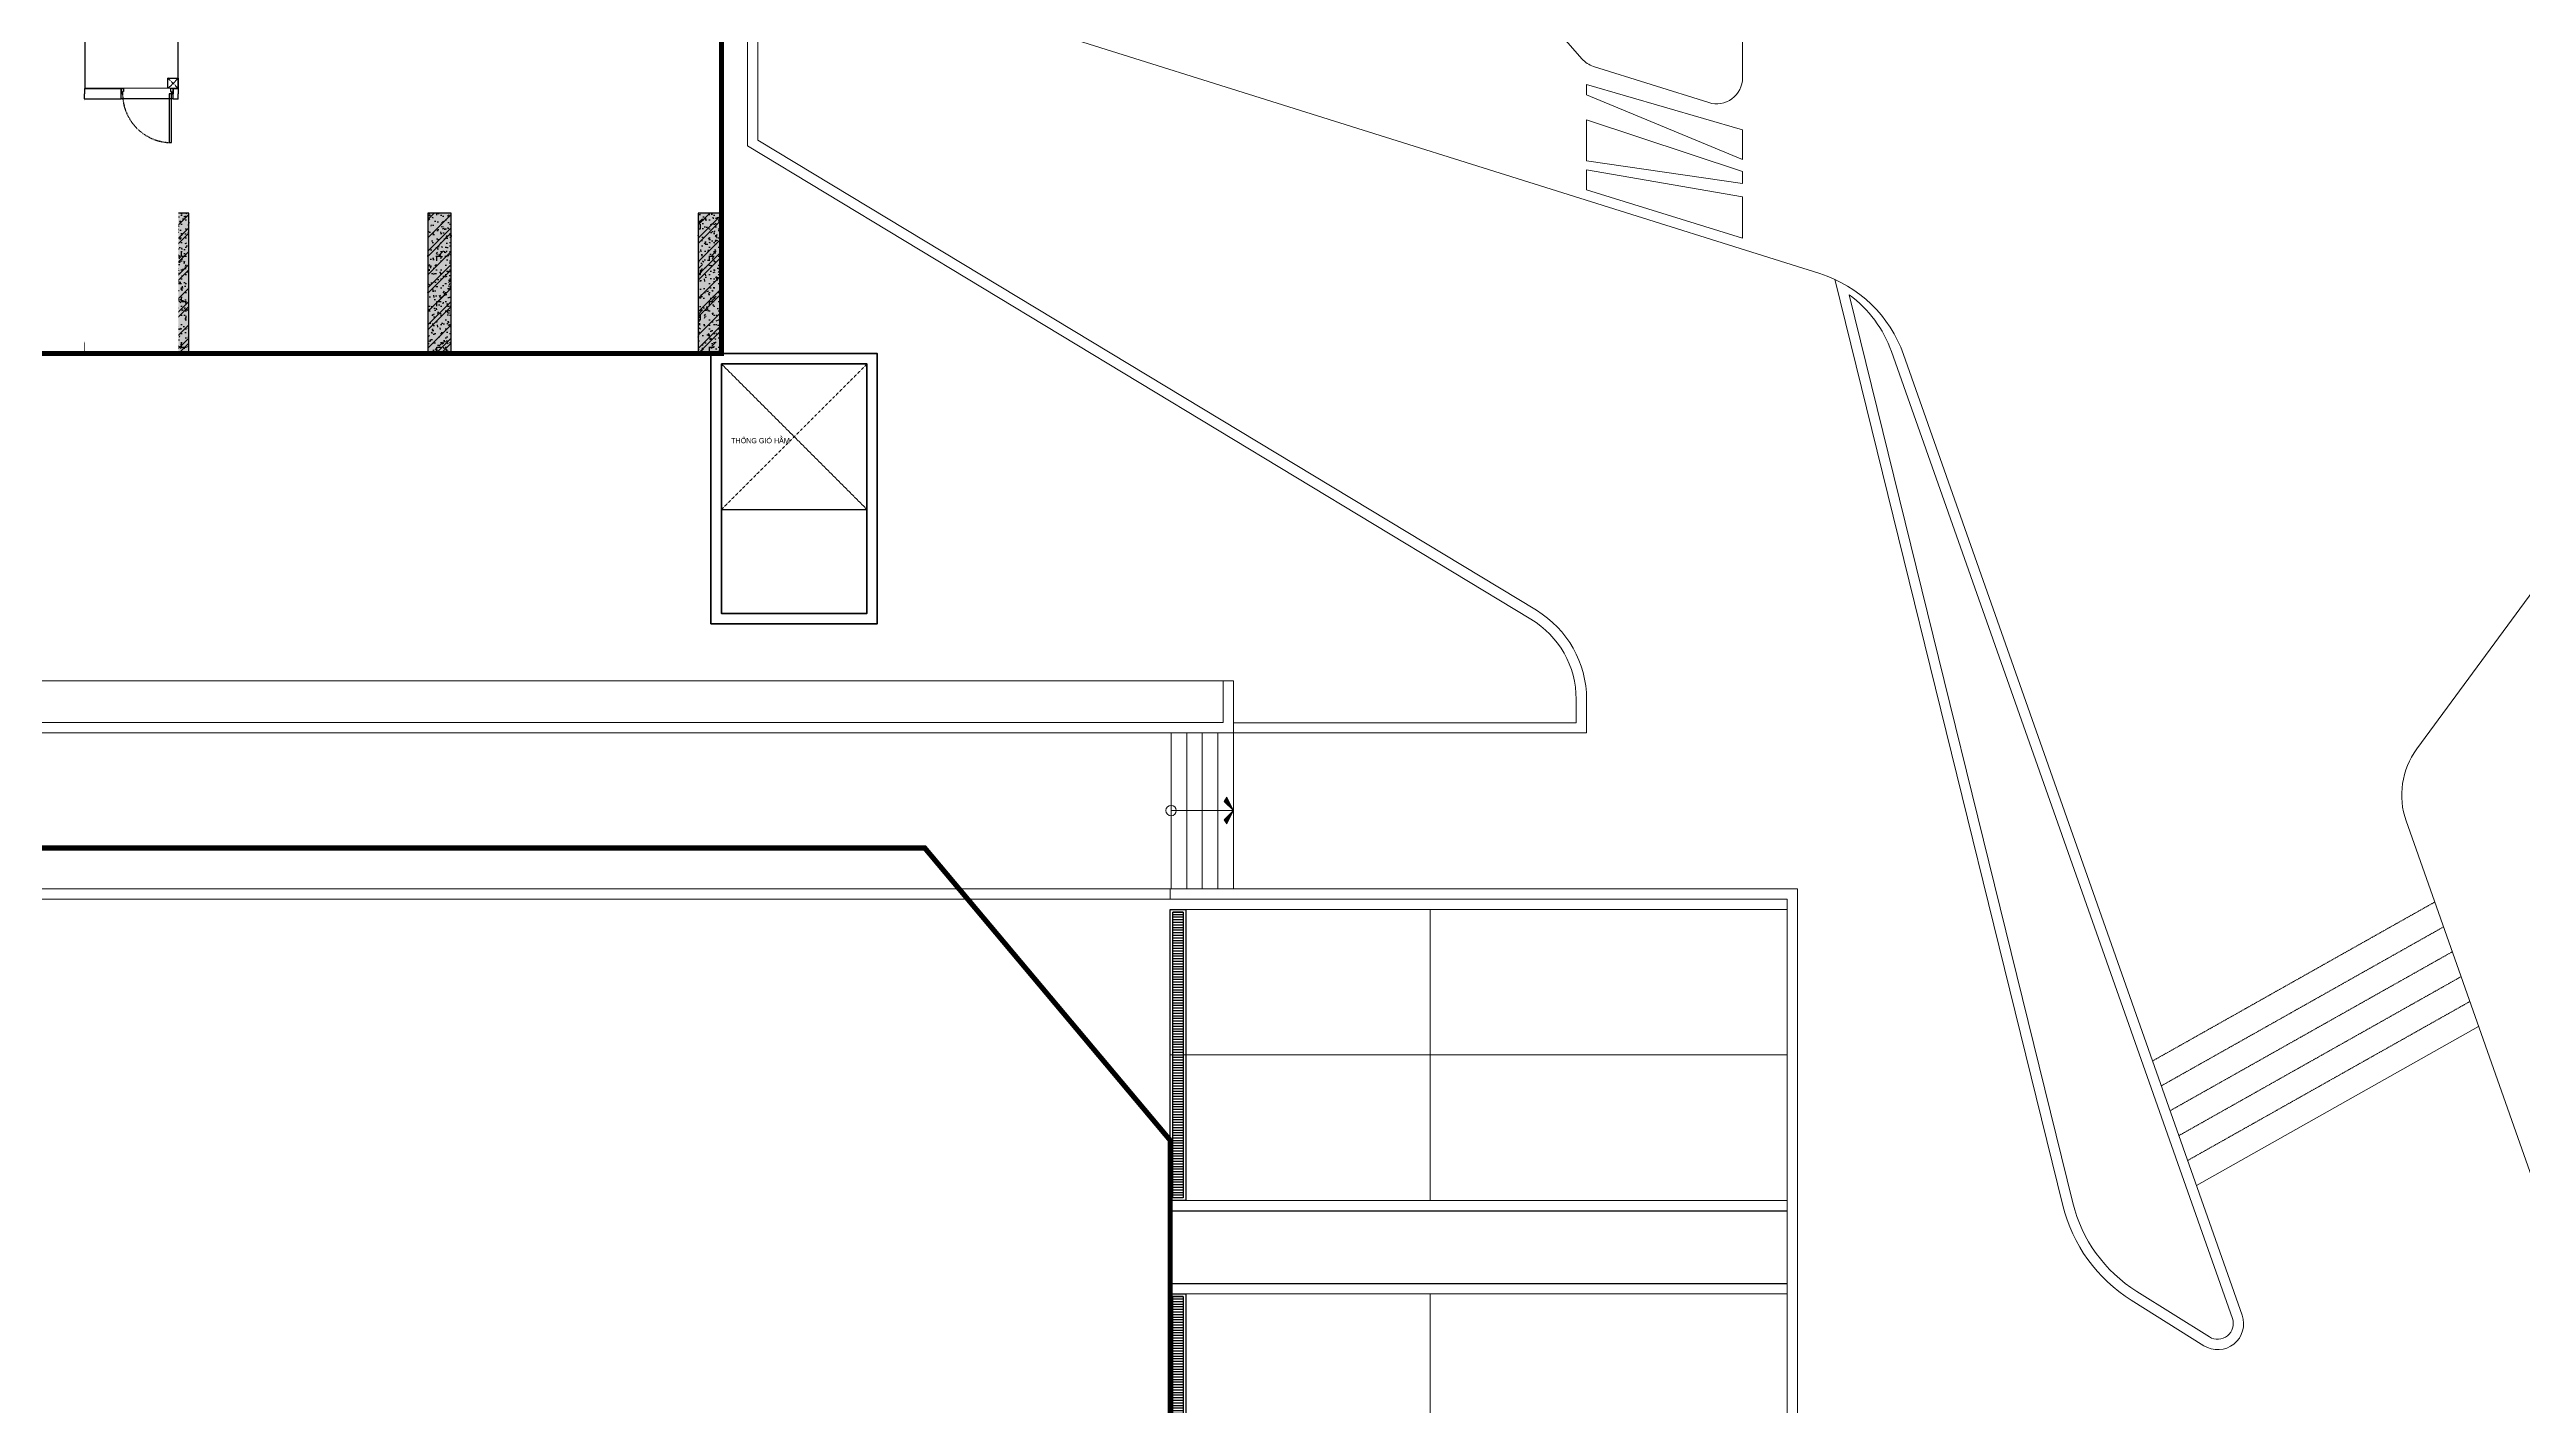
# Model space of a CAD drawing. Header units: millimetres. Extents: x 379264 to 1158416, y -283062 to 356890.
# Drawn here: x 683695 to 684647, y -27649 to -27127 of the extents above; entities that cross this region are included whole.
import ezdxf
from ezdxf.enums import TextEntityAlignment as Align

# ---------------------------------------------------------------- set-up
doc = ezdxf.new("R2010")
doc.units = ezdxf.units.MM
for name, pattern in [('keyplan TANG 1$0$Can Ho Tang 3$0$Unit OTEL Type3c$0$Hidden10.5', [1.5, 1, -0.5]), ('keyplan TANG 1$0$Core 1A$0$Hidden10.5', [1.5, 1, -0.5]), ('keyplan TANG 1$0$Hidden10.5', [1.5, 1, -0.5]), ('keyplan TANG 1$0$Hidden21', [3, 2, -1]), ('keyplan TANG 1$0$mb tang 1 TWA$0$Hidden10.5', [1.5, 1, -0.5]), ('keyplan TANG 1$0$mb_unitmix twa 1-20$0$Core 1A$0$Hidden10.5', [1.5, 1, -0.5]), ('keyplan TANG 1$0$Ranh dat$0$HTT Divide', [18, 10, -2, 1, -2, 1, -2])]:
    doc.linetypes.add(name, pattern=pattern)
for name, color, linetype in [('11PM. DIM', 2, 'Continuous'), ('BLOCK A - CHI TIET THANG 1$0$DnW', 20, 'Continuous'), ('keyplan TANG 1$0$Concrete Line', 250, 'Continuous'), ('keyplan TANG 1$0$Curtain Line', 250, 'Continuous'), ('keyplan TANG 1$0$Door', 250, 'Continuous'), ('keyplan TANG 1$0$Glass', 250, 'Continuous'), ('keyplan TANG 1$0$mb tang 1 TWA$0$Door', 250, 'Continuous'), ('keyplan TANG 1$0$MB_Cot tang 1$0$Concrete Hatch', 250, 'Continuous'), ('keyplan TANG 1$0$MB_Cot tang 1$0$Concrete Line', 250, 'Continuous'), ('keyplan TANG 1$0$MB_Cot tang 1$0$Concrete Solid', 250, 'Continuous'), ('keyplan TANG 1$0$mb_unitmix twa 1-20$0$Net thay Tran', 250, 'Continuous'), ('keyplan TANG 1$0$mb_unitmix twa 1-20$0$Opening Hidden', 250, 'keyplan TANG 1$0$mb_unitmix twa 1-20$0$Core 1A$0$Hidden10.5'), ('keyplan TANG 1$0$mb_unitmix twa 1-20$0$Opening Line', 250, 'Continuous'), ('keyplan TANG 1$0$Opening Hidden', 250, 'keyplan TANG 1$0$Core 1A$0$Hidden10.5'), ('keyplan TANG 1$0$Opening Line', 250, 'Continuous'), ('keyplan TANG 1$0$Opening Text', 250, 'Continuous'), ('keyplan TANG 1$0$Ramp Line', 250, 'Continuous'), ('keyplan TANG 1$0$Stair handrail', 250, 'Continuous'), ('keyplan TANG 1$0$Staircase', 250, 'Continuous'), ('keyplan TANG 1$0$Staircase Break', 250, 'Continuous'), ('keyplan TANG 1$0$Staircase Direction', 250, 'Continuous'), ('keyplan TANG 1$0$Staircase Hidden', 250, 'keyplan TANG 1$0$Hidden21'), ('keyplan TANG 1$0$Trench Hatch', 250, 'Continuous'), ('keyplan TANG 1$0$Trench Line', 250, 'Continuous')]:
    doc.layers.add(name, color=color, linetype=linetype)
for name, color, linetype, lineweight in [('keyplan TANG 1$0$Cau thang', 250, 'Continuous', 15), ('keyplan TANG 1$0$Hatch vat lieu', 250, 'Continuous', 5), ('keyplan TANG 1$0$mb_unitmix twa 1-20$0$Cua so', 250, 'Continuous', 9), ('keyplan TANG 1$0$mb_unitmix twa 1-20$0$Ghi chu ban ve', 250, 'Continuous', 20), ('keyplan TANG 1$0$mb_unitmix twa 1-20$0$Net Thay khac', 250, 'Continuous', 15), ('keyplan TANG 1$0$Net cat Tuong', 250, 'Continuous', 40), ('keyplan TANG 1$0$Net Thay khac', 250, 'Continuous', 15), ('keyplan TANG 1$0$Net thay Tuong', 250, 'Continuous', 20), ('keyplan TANG 1$0$Ramp doc', 250, 'Continuous', 5), ('keyplan TANG 1$0$Ranh dat$0$Ranh dat', 250, 'keyplan TANG 1$0$Ranh dat$0$HTT Divide', 40)]:
    doc.layers.add(name, color=color, linetype=linetype, lineweight=lineweight)
doc.styles.add('keyplan TANG 1$0$mb_unitmix twa 1-20$0$Core 1A$0$VNI-HelveC', font='VHELVCN_0.TTF')
doc.styles.add('keyplan TANG 1$0$VNI-HelveC', font='VHELVCN_0.TTF')

# ---------------------------------------------------------------- blocks, each defined once
blk = doc.blocks.new('*U1377')
at = {"layer": 'keyplan TANG 1$0$Opening Hidden'}
for p, q in [((0, 0), (2800, 2800)), ((2800, 0), (0, 2800))]:
    blk.add_line(p, q, dxfattribs=at)
at = {"layer": 'keyplan TANG 1$0$Opening Line'}
blk.add_lwpolyline([(0, 0), (2800, 0), (2800, 2800), (0, 2800)], close=True, dxfattribs=at)
at = {"layer": 'keyplan TANG 1$0$Opening Text', "style": 'keyplan TANG 1$0$VNI-HelveC'}
blk.add_attdef('OPENING', text='', height=100, dxfattribs=at).set_placement((750, 1325), align=Align.MIDDLE_CENTER)
blk = doc.blocks.new('keyplan TANG 1$0$A$Cec98b088')
at = {"layer": 'keyplan TANG 1$0$Net cat Tuong'}
for points in [[(22498, 90250), (25698, 90250), (25698, 85049), (22498, 85049)], [(22698, 90050), (25498, 90050), (25498, 85249), (22698, 85249)]]:
    blk.add_lwpolyline(points, close=True, dxfattribs=at)
at = {"layer": 'keyplan TANG 1$0$Opening Line'}
blk.add_blockref('*U1377', (22700, 87249), dxfattribs=at).add_auto_attribs({'OPENING': 'THOÂNG GIOÙ HAÀM'})
blk = doc.blocks.new('keyplan TANG 1$0$mb tang 1 TWA$0$Door 1000-1')
at = {"color": 0, "linetype": 'ByBlock'}
blk.add_lwpolyline([(30, 100), (75, 100), (75, 1040), (30, 1040)], close=True, dxfattribs=at)
for points in [[(50, 55), (30, 55), (30, 100), (0, 100), (0, 0), (50, 0), (50, 55)], [(950, 55), (970, 55), (970, 100), (1000, 100), (1000, 0), (950, 0), (950, 55)]]:
    blk.add_lwpolyline(points, dxfattribs=at)
at = {"color": 0, "linetype": 'keyplan TANG 1$0$mb tang 1 TWA$0$Hidden10.5'}
blk.add_arc((30, 100), 940, 0, 90, dxfattribs=at)
blk = doc.blocks.new('*U1435')
at = {"layer": 'keyplan TANG 1$0$mb tang 1 TWA$0$Door'}
blk.add_blockref('keyplan TANG 1$0$mb tang 1 TWA$0$Door 1000-1', (0, 0), dxfattribs=at)
blk = doc.blocks.new('*U263')
for points in [[(0, 0), (1800, 0), (1800, 100), (0, 100)], [(0, 100), (50, 100), (50, 0), (0, 0)], [(50, 75), (50, 25), (88, 25), (88, 50), (75, 50), (75, 75)], [(900, 75), (900, 25), (862, 25), (862, 50), (875, 50), (875, 75)], [(900, 75), (900, 25), (938, 25), (938, 50), (925, 50), (925, 75)], [(1750, 75), (1750, 25), (1712, 25), (1712, 50), (1725, 50), (1725, 75)], [(1750, 100), (1800, 100), (1800, 0), (1750, 0)]]:
    blk.add_lwpolyline(points, close=True)
at = {"color": 251}
for points in [[(75, 62), (75, 75), (875, 75), (875, 62)], [(88, 50), (88, 25), (862, 25), (862, 50)], [(925, 62), (925, 75), (1725, 75), (1725, 62)], [(938, 50), (938, 25), (1712, 25), (1712, 50)]]:
    blk.add_lwpolyline(points, close=True, dxfattribs=at)
blk = doc.blocks.new('*U1441')
at = {"layer": 'keyplan TANG 1$0$mb_unitmix twa 1-20$0$Opening Hidden'}
for p, q in [((0, 0), (200, 200)), ((200, 0), (0, 200))]:
    blk.add_line(p, q, dxfattribs=at)
at = {"layer": 'keyplan TANG 1$0$mb_unitmix twa 1-20$0$Opening Line'}
blk.add_lwpolyline([(0, 0), (200, 0), (200, 200), (0, 200)], close=True, dxfattribs=at)
at = {"layer": 'keyplan TANG 1$0$mb_unitmix twa 1-20$0$Ghi chu ban ve', "style": 'keyplan TANG 1$0$mb_unitmix twa 1-20$0$Core 1A$0$VNI-HelveC'}
blk.add_attdef('OPENING', text='', height=100, dxfattribs=at).set_placement((100, 100), align=Align.MIDDLE_CENTER)
blk = doc.blocks.new('*U1373')
at = {"layer": 'keyplan TANG 1$0$Trench Hatch'}
h = blk.add_hatch(dxfattribs=at)
h.set_pattern_fill('LINE10', color=256, scale=50, angle=90, style=0, pattern_type=2)
h.set_pattern_definition([(90, (0, 100), (-50, 3e-15), [])])
h.paths.add_polyline_path([(50, 50), (5550, 50), (5550, 250), (50, 250)])
at = {"layer": 'keyplan TANG 1$0$Trench Line'}
for points in [[(0, 0), (5600, 0), (5600, 300), (0, 300)], [(50, 50), (5550, 50), (5550, 250), (50, 250)]]:
    blk.add_lwpolyline(points, close=True, dxfattribs=at)
blk = doc.blocks.new('keyplan TANG 1$0$Door 1000-1')
at = {"color": 0, "linetype": 'ByBlock'}
blk.add_lwpolyline([(30, 100), (75, 100), (75, 1040), (30, 1040)], close=True, dxfattribs=at)
for points in [[(50, 55), (30, 55), (30, 100), (0, 100), (0, 0), (50, 0), (50, 55)], [(950, 55), (970, 55), (970, 100), (1000, 100), (1000, 0), (950, 0), (950, 55)]]:
    blk.add_lwpolyline(points, dxfattribs=at)
at = {"color": 0, "linetype": 'keyplan TANG 1$0$Hidden10.5'}
blk.add_arc((30, 100), 940, 0, 90, dxfattribs=at)
blk = doc.blocks.new('*U1442')
at = {"layer": 'keyplan TANG 1$0$Door'}
blk.add_blockref('keyplan TANG 1$0$Door 1000-1', (0, 0), dxfattribs=at)
blk = doc.blocks.new('keyplan TANG 1$0$Arrow 60')
at = {"linetype": 'ByBlock', "lineweight": -2}
h = blk.add_hatch(color=0, dxfattribs=at)
h.paths.add_polyline_path([(1.88, 0.94), (1.65, 1.38), (0, 0.56), (-1.65, 1.38), (-1.88, 0.94), (0, 0)], flags=17)
h.paths.add_polyline_path([(1.65, 1.38), (1.88, 0.94), (0, 0), (-1.88, 0.94), (-1.65, 1.38), (0, 0.56)])
blk.add_hatch(color=0, dxfattribs=at).paths.add_polyline_path([(1.65, 1.38), (1.88, 0.94), (0, 0), (-1.88, 0.94), (-1.65, 1.38), (0, 0.56)])
at = {"color": 0, "linetype": 'ByBlock', "lineweight": -2}
blk.add_lwpolyline([(1.65, 1.38), (1.88, 0.94), (0, 0), (-1.88, 0.94), (-1.65, 1.38), (0, 0.56)], close=True, dxfattribs=at)
blk = doc.blocks.new('keyplan TANG 1$0$A$C2EDF4948')
at = {"layer": 'keyplan TANG 1$0$Staircase'}
h = blk.add_hatch(dxfattribs=at)
h.set_pattern_fill('_USER', color=256, scale=250, angle=90, pattern_type=0)
h.set_pattern_definition([(134.5055, (1851.84, 1539.7), (178.296, 175.244), [])])
h.paths.add_polyline_path([(2565, 2241), (1139, 839), (1910, 54), (3336, 1456)])
h.paths.add_polyline_path([(3371, 1421), (1945, 19), (1980, -17), (3406, 1385)])
h.paths.add_polyline_path([(3511, 1278), (2085, -124), (2120, -160), (3546, 1242)])
h.paths.add_polyline_path([(3581, 1207), (2155, -195), (2926, -980), (4353, 422)])
at = {"layer": 'keyplan TANG 1$0$Curtain Line'}
for p, q in [((3245, 3189), (3263, 3207)), ((3385, 3047), (3245, 3189)), ((3281, 3224), (3263, 3207)), ((3421, 3082), (3281, 3224)), ((3385, 3047), (3403, 3064)), ((3421, 3082), (3403, 3064)), ((3421, 3082), (3563, 3222)), ((3421, 3082), (3438, 3064)), ((3456, 3046), (3438, 3064)), ((3456, 3046), (3599, 3186)), ((3563, 3222), (3581, 3204)), ((3599, 3186), (3581, 3204)), ((2140, 2103), (2157, 2120)), ((2280, 1960), (2140, 2103)), ((2175, 2138), (2157, 2120)), ((2315, 1995), (2175, 2138)), ((2280, 1960), (2298, 1978)), ((2315, 1995), (2298, 1978)), ((4297, 2190), (4440, 2331)), ((4297, 2190), (4315, 2173)), ((4332, 2155), (4315, 2173)), ((4332, 2155), (4475, 2295)), ((4440, 2331), (4457, 2313)), ((4475, 2295), (4457, 2313)), ((5173, 1299), (5316, 1439)), ((5316, 1439), (5333, 1421)), ((998, 981), (1016, 999)), ((1139, 839), (998, 981)), ((1034, 1016), (1016, 999)), ((1174, 874), (1034, 1016)), ((5173, 1299), (5191, 1281)), ((5173, 1228), (5191, 1246)), ((5313, 1086), (5173, 1228)), ((5208, 1263), (5191, 1281)), ((5208, 1263), (5191, 1246)), ((5208, 1263), (5351, 1403)), ((5349, 1121), (5208, 1263)), ((5313, 1086), (5331, 1103)), ((5349, 1121), (5331, 1103)), ((5351, 1403), (5333, 1421)), ((1139, 839), (1156, 856)), ((1174, 874), (1156, 856)), ((143, 140), (160, 158)), ((283, -2), (143, 140)), ((178, 175), (160, 158)), ((318, 33), (178, 175)), ((283, -2), (301, 15)), ((318, 33), (301, 15)), ((4067, 142), (4085, 159)), ((4207, -1), (4067, 142)), ((4103, 177), (4085, 159)), ((4243, 34), (4103, 177)), ((4207, -1), (4225, 17)), ((4243, 34), (4225, 17)), ((140, -143), (283, -2)), ((140, -143), (158, -160)), ((175, -178), (158, -160)), ((175, -178), (318, -38)), ((283, -2), (300, -20)), ((318, -38), (300, -20)), ((2962, -945), (2944, -962)), ((3102, -1087), (2962, -945)), ((1120, -1140), (1263, -1000)), ((1120, -1140), (1138, -1158)), ((1156, -1176), (1138, -1158)), ((1156, -1176), (1298, -1035)), ((1263, -1000), (1281, -1018)), ((1298, -1035), (1281, -1018)), ((2926, -980), (2944, -962)), ((3066, -1123), (2926, -980)), ((3066, -1123), (3084, -1105)), ((3102, -1087), (3084, -1105)), ((1857, -1889), (1999, -1749)), ((1857, -1889), (1874, -1907)), ((1892, -1924), (2034, -1784)), ((1893, -1926), (2035, -1785)), ((1928, -1961), (2070, -1821)), ((1999, -1749), (2017, -1766)), ((2034, -1784), (2017, -1766)), ((2035, -1785), (2053, -1803)), ((2070, -1821), (2053, -1803)), ((2070, -1821), (2088, -1804)), ((2211, -1964), (2070, -1821)), ((2106, -1786), (2088, -1804)), ((2246, -1929), (2106, -1786)), ((1892, -1924), (1874, -1907)), ((1893, -1926), (1910, -1943)), ((1928, -1961), (1910, -1943)), ((2211, -1964), (2228, -1946)), ((2246, -1929), (2228, -1946))]:
    blk.add_line(p, q, dxfattribs=at)
for points in [[(1156, -1176), (0, 0), (3423, 3365), (5491, 1261), (2068, -2104), (1857, -1889)], [(1298, -1035), (283, -2), (3421, 3082), (5208, 1263), (2070, -1821), (1999, -1749)]]:
    blk.add_lwpolyline(points, dxfattribs=at)
at = {"layer": 'keyplan TANG 1$0$Door'}
blk.add_line((1857, -1889), (1156, -1176), dxfattribs=at)
at = {"layer": 'keyplan TANG 1$0$Glass'}
blk.add_lwpolyline([(1227, -1106), (141, -1), (3422, 3223), (5350, 1262), (2069, -1962), (1928, -1819)], dxfattribs=at)
at = {"layer": 'keyplan TANG 1$0$Net cat Tuong'}
for p, q in [((1156, -1176), (1298, -1035)), ((1999, -1749), (1857, -1889))]:
    blk.add_line(p, q, dxfattribs=at)
at = {"layer": 'keyplan TANG 1$0$Net Thay khac'}
for points in [[(3406, 1525), (3406, 3067)], [(3530, 1401), (4315, 2173)], [(3406, 1385), (3406, 1455)], [(3459, 1331), (3494, 1366)], [(3511, 1278), (3581, 1278)], [(3652, 1278), (5194, 1278)]]:
    blk.add_lwpolyline(points, dxfattribs=at)
at = {"layer": 'keyplan TANG 1$0$Stair handrail'}
for points in [[(1264, -1001), (3582, 1277), (3407, 1456), (1909, -16), (2049, -159)], [(2014, -194), (1838, -16), (3407, 1526), (3653, 1277), (1299, -1037)]]:
    blk.add_lwpolyline(points, dxfattribs=at)
at = {"layer": 'keyplan TANG 1$0$Staircase'}
for p, q in [((3421, 3082), (283, -2)), ((5208, 1263), (3421, 3082)), ((3158, 1281), (2387, 2065)), ((3336, 1456), (2565, 2241)), ((2623, 755), (1852, 1540)), ((2801, 930), (2030, 1715)), ((2980, 1106), (2208, 1890)), ((3511, 1278), (1229, -965)), ((2088, 229), (1317, 1014)), ((2266, 405), (1495, 1189)), ((2445, 580), (1674, 1364)), ((3406, 1385), (1980, -17)), ((5208, 1263), (2070, -1821)), ((3050, 1034), (3015, 1070)), ((3228, 1210), (3193, 1245)), ((3368, 1067), (3333, 1103)), ((3546, 1242), (3371, 1421)), ((3371, 1421), (3406, 1385)), ((4174, 247), (3403, 1031)), ((3511, 1278), (3546, 1242)), ((4353, 422), (3581, 1207)), ((1910, 54), (1139, 839)), ((2515, 509), (2480, 544)), ((2693, 684), (2658, 720)), ((2833, 541), (2798, 577)), ((2871, 859), (2836, 895)), ((3639, -279), (2868, 506)), ((3011, 716), (2976, 752)), ((3818, -104), (3047, 681)), ((3190, 892), (3155, 927)), ((3996, 72), (3225, 856)), ((2085, -124), (1945, 19)), ((2158, 158), (2123, 194)), ((2298, 16), (2263, 51)), ((2336, 333), (2301, 369)), ((2477, 191), (2442, 226)), ((3283, -629), (2512, 155)), ((2655, 366), (2620, 402)), ((3461, -454), (2690, 330)), ((2748, -1155), (1977, -371)), ((2926, -980), (2155, -195)), ((3104, -805), (2333, -20)), ((2570, -1330), (1798, -546))]:
    blk.add_line(p, q, dxfattribs=at)
blk.add_lwpolyline([(1657, -545), (1096, 26), (3378, 2269)], dxfattribs=at)
at = {"layer": 'keyplan TANG 1$0$Staircase Break'}
for p, q in [((3050, 1034), (2030, 1715)), ((3122, 1106), (2103, 1787))]:
    blk.add_line(p, q, dxfattribs=at)
at = {"layer": 'keyplan TANG 1$0$Staircase Direction'}
for q in [(3378, 2269), (2184, -938)]:
    blk.add_line((4395, 1235), q, dxfattribs=at)
at = {"layer": 'keyplan TANG 1$0$Staircase Hidden'}
blk.add_line((1229, -965), (1124, -858), dxfattribs=at)
at = {"layer": 'keyplan TANG 1$0$Door', "rotation": 134.5054804266071}
blk.add_blockref('*U1442', (1928, -1819), dxfattribs=at)
at = {"layer": 'keyplan TANG 1$0$Staircase Direction'}
for p, xscale, yscale, zscale, rotation in [((2497, 1403), -100, 100, 100, 134.5054804266071), ((2184, -938), 99.99999999999999, 99.99999999999999, 99.99999999999999, 314.5054804266072)]:
    blk.add_blockref('keyplan TANG 1$0$Arrow 60', p, dxfattribs=dict(at, xscale=xscale, yscale=yscale, zscale=zscale, rotation=rotation))
blk = doc.blocks.new('keyplan TANG 1$0$A$Cfd327bcb')
at = {"layer": 'keyplan TANG 1$0$Staircase'}
h = blk.add_hatch(dxfattribs=at)
h.set_pattern_fill('_USER', color=256, scale=250, angle=90, pattern_type=0)
h.set_pattern_definition([(270, (48100, 55550), (250, 1e-12), [])])
h.paths.add_polyline_path([(49100, 56900), (47100, 56900), (47100, 56950), (49100, 56950)])
h.paths.add_polyline_path([(49100, 57000), (47100, 57000), (47100, 58100), (49100, 58100)])
at = {"layer": 'keyplan TANG 1$0$Door'}
blk.add_line((44350, 57998), (44350, 56998), dxfattribs=at)
at = {"layer": 'keyplan TANG 1$0$Net cat Tuong'}
for p, q in [((44550, 57998), (44350, 57998)), ((44350, 56998), (44550, 56998))]:
    blk.add_line(p, q, dxfattribs=at)
for points in [[(44350, 56998), (44350, 56700), (51248, 56700), (51248, 58300), (44350, 58300), (44350, 57998)], [(44550, 56998), (44550, 56900), (51048, 56900), (51048, 58100), (44550, 58100), (44550, 57998)]]:
    blk.add_lwpolyline(points, dxfattribs=at)
at = {"layer": 'keyplan TANG 1$0$Stair handrail'}
for points in [[(49950, 56900), (49950, 57000), (46250, 57000), (46250, 56900)], [(46300, 56900), (46300, 56950), (49900, 56950), (49900, 56900)]]:
    blk.add_lwpolyline(points, dxfattribs=at)
at = {"layer": 'keyplan TANG 1$0$Staircase'}
for p, q in [((50300, 58100), (45900, 58100)), ((46350, 58100), (46350, 57000)), ((46600, 58100), (46600, 57000)), ((46850, 58100), (46850, 57000)), ((47100, 58100), (47100, 57000)), ((47350, 58100), (47350, 57000)), ((47600, 58100), (47600, 57000)), ((47850, 58100), (47850, 57000)), ((48100, 58100), (48100, 57000)), ((48350, 58100), (48350, 57000)), ((48600, 58100), (48600, 57000)), ((48850, 58100), (48850, 57000)), ((49100, 58100), (49100, 57000)), ((49350, 58100), (49350, 57000)), ((49600, 58100), (49600, 57000)), ((49850, 58100), (49850, 57000)), ((49100, 56900), (45900, 56900)), ((46350, 56950), (46350, 56900)), ((46600, 56950), (46600, 56900)), ((46850, 56950), (46850, 56900)), ((47100, 56950), (47100, 56900)), ((47350, 56950), (47350, 56900)), ((47600, 56950), (47600, 56900)), ((47850, 56950), (47850, 56900)), ((48100, 56950), (48100, 56900)), ((48350, 56950), (48350, 56900)), ((48600, 56950), (48600, 56900)), ((48850, 56950), (48850, 56900)), ((49100, 56950), (49100, 56900)), ((49100, 56900), (49100, 56950)), ((49350, 56950), (49350, 56900)), ((49350, 56900), (49350, 56950)), ((49600, 56950), (49600, 56900)), ((49600, 56900), (49600, 56950)), ((49850, 56950), (49850, 56900)), ((49850, 56900), (49850, 56950))]:
    blk.add_line(p, q, dxfattribs=at)
at = {"layer": 'keyplan TANG 1$0$Staircase Direction'}
for q in [(46350, 57550), (50448, 56900)]:
    blk.add_line((50448, 57550), q, dxfattribs=at)
at = {"layer": 'keyplan TANG 1$0$Cau thang'}
blk.add_blockref('keyplan TANG 1$0$A$C2EDF4948', (45217, 111211), dxfattribs=at)
at = {"layer": 'keyplan TANG 1$0$Cau thang', "xscale": -1, "rotation": 281.5305240343348}
blk.add_blockref('keyplan TANG 1$0$A$C2EDF4948', (79698, 58084), dxfattribs=at)
at = {"layer": 'keyplan TANG 1$0$Door', "xscale": -1.000000000000001, "rotation": 90}
blk.add_blockref('*U1442', (44450, 57998), dxfattribs=at)
at = {"layer": 'keyplan TANG 1$0$Staircase Direction', "xscale": -99.99999999999997, "yscale": 99.99999999999999, "zscale": 99.99999999999999, "rotation": 270}
blk.add_blockref('keyplan TANG 1$0$Arrow 60', (46350, 57550), dxfattribs=at)
blk = doc.blocks.new('*U1405')
at = {"layer": 'keyplan TANG 1$0$MB_Cot tang 1$0$Concrete Hatch'}
h = blk.add_hatch(dxfattribs=at)
h.set_pattern_fill('CONCRETE', color=256, scale=50, style=0, pattern_type=2)
h.set_pattern_definition([(45, (0, -2150), (-176.777, 176.777), []), (45, (0, -2100), (-353.55, 353.55), []), (50, (0, -2150), (358.63, -31.376), [37.5, -412.5]), (355, (0, -2150), (-69.376, 376.096), [30, -330]), (100.451, (29.9, -2152.6), (289.255, 344.72), [31.87, -350.57]), (46.184, (0, -2050), (533.62, -82.76), [56.25, -618.75]), (96.636, (44.47, -2056.9), (467.33, 487.06), [47.81, -525.86]), (351.184, (0, -2050), (467.33, 487.06), [45, -495]), (21, (50, -2075), (298.454, -201.31), [37.5, -412.5]), (326, (50, -2075), (121.66, 362.575), [30, -330]), (71.451, (74.87, -2091.78), (420.11, 161.265), [31.87, -350.57]), (37.5, (0, -2150), (6.08, 166.447), [0, -326, 0, -335, 0, -331.25]), (7.5, (0, -2150), (131.535, 197.206), [0, -191, 0, -318.5, 0, -126.25]), (327.5, (-111.5, -2150), (266.911, -11.2774), [0, -125, 0, -390, 0, -517.5]), (317.5, (-161.5, -2150), (291.593, 50.052), [0, -162.5, 0, -259, 0, -367.5]), (0, (175, -1975), (0, 875), [87.5, -787.5]), (0, (437.5, -1800), (0, 875), [87.5, -787.5]), (0, (262.5, -1450), (0, 875), [87.5, -350, 87.5, -350]), (90, (175, -1975), (-875, 5e-14), [87.5, -787.5]), (90, (262.5, -1450), (-875, 5e-14), [87.5, -787.5]), (90, (525, -1800), (-875, 5e-14), [87.5, -787.5]), (90, (700, -1537.5), (-875, 5e-14), [87.5, -787.5]), (135, (262.5, -1975), (-875.02, 9e-14), [123.76, -1113.7]), (135, (350, -1450), (-875.02, 9e-14), [123.76, -1113.7]), (45, (437.5, -1800), (9e-14, 875.02), [123.76, -247.49, 123.76, -742.46]), (0, (-175, -2150), (87.5, 87.5), [-175, 0])])
h.paths.add_polyline_path([(-200, 300), (-200, -2400), (250, -2400), (250, 300)])
at = {"layer": 'keyplan TANG 1$0$MB_Cot tang 1$0$Concrete Solid'}
blk.add_hatch(color=256, dxfattribs=at).paths.add_polyline_path([(-200, 300), (-200, -2400), (250, -2400), (250, 300)])
at = {"layer": 'keyplan TANG 1$0$MB_Cot tang 1$0$Concrete Line'}
blk.add_lwpolyline([(-200, 300), (-200, -2400), (250, -2400), (250, 300)], close=True, dxfattribs=at)
blk = doc.blocks.new('*U59')
at = {"layer": 'keyplan TANG 1$0$MB_Cot tang 1$0$Concrete Hatch'}
h = blk.add_hatch(dxfattribs=at)
h.set_pattern_fill('CONCRETE', color=256, scale=50, style=0, pattern_type=2)
h.set_pattern_definition([(45, (-100, -2150), (-176.777, 176.777), []), (45, (-100, -2100), (-353.55, 353.55), []), (50, (-100, -2150), (358.63, -31.376), [37.5, -412.5]), (355, (-100, -2150), (-69.376, 376.096), [30, -330]), (100.451, (-70.1, -2152.6), (289.255, 344.72), [31.87, -350.57]), (46.184, (-100, -2050), (533.62, -82.76), [56.25, -618.75]), (96.636, (-55.53, -2056.9), (467.33, 487.06), [47.81, -525.86]), (351.184, (-100, -2050), (467.33, 487.06), [45, -495]), (21, (-50, -2075), (298.454, -201.31), [37.5, -412.5]), (326, (-50, -2075), (121.66, 362.575), [30, -330]), (71.451, (-25.13, -2091.78), (420.11, 161.265), [31.87, -350.57]), (37.5, (-100, -2150), (6.08, 166.447), [0, -326, 0, -335, 0, -331.25]), (7.5, (-100, -2150), (131.535, 197.206), [0, -191, 0, -318.5, 0, -126.25]), (327.5, (-211.5, -2150), (266.911, -11.2774), [0, -125, 0, -390, 0, -517.5]), (317.5, (-261.5, -2150), (291.593, 50.052), [0, -162.5, 0, -259, 0, -367.5]), (0, (75, -1975), (0, 875), [87.5, -787.5]), (0, (337.5, -1800), (0, 875), [87.5, -787.5]), (0, (162.5, -1450), (0, 875), [87.5, -350, 87.5, -350]), (90, (75, -1975), (-875, 5e-14), [87.5, -787.5]), (90, (162.5, -1450), (-875, 5e-14), [87.5, -787.5]), (90, (425, -1800), (-875, 5e-14), [87.5, -787.5]), (90, (600, -1537.5), (-875, 5e-14), [87.5, -787.5]), (135, (162.5, -1975), (-875.02, 9e-14), [123.76, -1113.7]), (135, (250, -1450), (-875.02, 9e-14), [123.76, -1113.7]), (45, (337.5, -1800), (9e-14, 875.02), [123.76, -247.49, 123.76, -742.46]), (0, (-275, -2150), (87.5, 87.5), [-175, 0])])
h.paths.add_polyline_path([(-250, 300), (-250, -2400), (200, -2400), (200, 300)])
at = {"layer": 'keyplan TANG 1$0$MB_Cot tang 1$0$Concrete Solid'}
blk.add_hatch(color=256, dxfattribs=at).paths.add_polyline_path([(-250, 300), (-250, -2400), (200, -2400), (200, 300)])
at = {"layer": 'keyplan TANG 1$0$MB_Cot tang 1$0$Concrete Line'}
blk.add_lwpolyline([(-250, 300), (-250, -2400), (200, -2400), (200, 300)], close=True, dxfattribs=at)
blk = doc.blocks.new('keyplan TANG 1')
at = {"layer": 'keyplan TANG 1$0$Cau thang'}
for points in [[(32549.9, 81453.7), (32419.3, 81708.9), (32372, 81630)], [(32549.9, 81453.7), (32419.3, 81198.6), (32372, 81277.4)]]:
    blk.add_hatch(color=256, dxfattribs=at).paths.add_polyline_path(points)
for points in [[(31350, 82950), (31350, 79950)], [(31650, 82950), (31650, 79950)], [(31950, 82950), (31950, 79950)], [(32250, 82949.9), (32250, 79950)], [(32550, 82949.9), (32550, 79950)], [(32550, 82949.7), (32550, 79950)], [(32549.9, 81453.7), (31349.9, 81454)], [(32549.9, 81453.7), (32419.3, 81708.9), (32372, 81630), (32549.9, 81453.7)], [(32549.9, 81453.7), (32419.3, 81198.6), (32372, 81277.4), (32549.9, 81453.7)]]:
    blk.add_lwpolyline(points, dxfattribs=at)
blk.add_circle((31350, 81454), 100, dxfattribs=at)
at = {"layer": 'keyplan TANG 1$0$Concrete Line'}
blk.add_lwpolyline([(22498.3, 85049.2), (25698.3, 85049.2), (25698.3, 90250), (22498.3, 90250)], close=True, dxfattribs=at)
at = {"layer": 'keyplan TANG 1$0$Hatch vat lieu'}
blk.add_lwpolyline([(23200, 125850), (23200, 94246), (38274, 85137.4, -0.2626314), (39143.1, 83596.7, -0.2626314)], format="xyb", dxfattribs=at)
blk.add_lwpolyline([(44396.7, 91380.3, -0.1515317), (45210.1, 90286.8), (51767.4, 71677.1, -0.7101797), (51324.9, 71323.3), (49929.7, 72199.1, -0.1946278), (48699.4, 73901.3)], format="xyb", close=True, dxfattribs=at)
blk.add_lwpolyline([(32550, 83142.6), (39143.1, 83142.6), (39143.1, 83596.7)], dxfattribs=at)
at = {"layer": 'keyplan TANG 1$0$mb_unitmix twa 1-20$0$Net Thay khac'}
for p, q in [((12250, 95350), (10450, 95350)), ((10450, 95350), (10450, 95250)), ((10450, 95150), (10450, 95250)), ((12250, 95350), (12250, 95250)), ((12250, 95150), (12250, 95250)), ((12250, 95150), (10450, 95150)), ((12000, 90450), (10448.5, 90450)), ((10448.5, 90450), (10448.5, 90350)), ((12000, 90450), (12000, 90350)), ((10448.5, 90250), (10448.5, 90350)), ((12000, 90250), (10448.5, 90250)), ((12000, 90250), (12000, 90350))]:
    blk.add_line(p, q, dxfattribs=at)
at = {"layer": 'keyplan TANG 1$0$mb_unitmix twa 1-20$0$Net thay Tran'}
for points in [[(10450, 147850), (10450, 95350), (12250, 95350), (12250, 141250), (12450, 141250), (12450, 141050), (46748.5, 141050), (46748.5, 142850), (12450, 142850), (12450, 142650), (12250, 142650), (12250, 147850)], [(10450, 95145.3), (12250, 95145.3), (12250, 95350), (10450, 95350)]]:
    blk.add_lwpolyline(points, close=True, dxfattribs=at)
at = {"layer": 'keyplan TANG 1$0$mb_unitmix twa 1-20$0$Opening Hidden'}
for p, q in [((10448.5, 95150), (12000, 90450)), ((10450, 90450), (12248.5, 95150))]:
    blk.add_line(p, q, dxfattribs=at)
at = {"layer": 'keyplan TANG 1$0$Net Thay khac'}
for points in [[(23400, 125850), (23400, 94358.8), (38377.5, 85308.6, -0.2626314), (39343.1, 83596.6)], [(63158.2, 108711.6), (62298.9, 113809.3), (49072, 104818.1, -0.3495932), (46586.9, 105006.4), (30477, 119961.2, 0.3334625), (29283.2, 120086.5), (27873, 119242.6, 0.2637644), (26900, 117526.4), (26900, 99309.4, 0.3276229), (29000.9, 96447.3), (43832.1, 91788.1, -0.2361573), (45440.8, 90233.9), (51956, 71743.6, -0.7101797), (51218.6, 71153.9), (49823.4, 72029.7, -0.1946278), (48505.2, 73853.5), (44117.2, 91679)], [(67221.9, 78495.3), (60208.9, 86256.1, 0.4747797), (57887.2, 86138.6), (55316.6, 82640.1, 0.2480241), (55110.6, 81253.5), (60379.6, 66300), (63552.2, 66300, 0.3574882), (65023, 67505.7), (67221.9, 78495.3)]]:
    blk.add_lwpolyline(points, format="xyb", dxfattribs=at)
blk.add_lwpolyline([(38382.8, 111156.2), (35743.5, 113574.6, 0.6525054), (34905.7, 113206), (34905.7, 101275.2, 0.1814368), (35152.6, 100617.4), (39251.5, 95924.5, 0.137984), (39478.2, 95776.4), (41694.1, 95080.2, 0.5064289), (42344, 95557.2), (42344.4, 100703.4, 0.1895781), (42210.4, 101044), (38812.9, 104695.7, -0.1895591), (38545.1, 105376.9), (38545.1, 110787.6, 0.2102835)], format="xyb", close=True, dxfattribs=at)
for points in [[(42343.9, 94553.5), (39344, 95427.2), (39344, 95229), (42343.9, 93985.8), (42343.9, 94553.5)], [(39343.1, 83596.6), (39343.1, 82950), (31350, 82950)], [(56504, 77299.1), (51076.1, 74240.7)]]:
    blk.add_lwpolyline(points, dxfattribs=at)
for points in [[(42343.9, 93523.9), (42343.9, 93752), (39344, 94747.6), (39343.9, 93961.7), (42343.9, 93523.9)], [(42343.8, 92469.5), (42343.9, 93263.6), (39343.9, 93784.7), (39343.9, 93402.4), (42343.8, 92469.5)]]:
    blk.add_lwpolyline(points, close=True, dxfattribs=at)
at = {"layer": 'keyplan TANG 1$0$Net Thay khac', "color": 251, "linetype": 'keyplan TANG 1$0$Can Ho Tang 3$0$Unit OTEL Type3c$0$Hidden10.5'}
for points in [[(55660.3, 79693.3), (50232.5, 76634.9)], [(55829.1, 79214.5), (50401.2, 76156.1)], [(55997.8, 78735.6), (50569.9, 75677.2)], [(56166.5, 78256.8), (50738.7, 75198.4)], [(56335.2, 77778), (50907.4, 74719.6)]]:
    blk.add_lwpolyline(points, dxfattribs=at)
at = {"layer": 'keyplan TANG 1$0$Net thay Tuong'}
for points in [[(32550, 83950), (32550, 82950), (-3198.3, 82950)], [(32350, 83950), (32350, 83150), (-3198.3, 83150)], [(32550, 83950), (-3198.3, 83950)], [(31332.7, 66150), (43400, 66150), (43400, 79950), (31332.7, 79950), (31332.7, 79750)], [(31332.7, 66350), (43200, 66350), (43200, 79750), (31332.7, 79750)]]:
    blk.add_lwpolyline(points, dxfattribs=at)
at = {"layer": 'keyplan TANG 1$0$Ramp doc'}
for p, q in [((31332.6, 79550), (43200, 79550)), ((31332.6, 76750), (43200, 76750)), ((31332.6, 73950), (43200, 73950)), ((31332.6, 72150), (43200, 72150))]:
    blk.add_line(p, q, dxfattribs=at)
for points in [[(31632.6, 79550), (43200, 79550), (43200, 76750), (31632.6, 76750)], [(31632.6, 73950), (43200, 73950), (43200, 76750), (31632.6, 76750)], [(31632.6, 72150), (43200, 72150), (43200, 69350), (31632.6, 69350)]]:
    blk.add_lwpolyline(points, close=True, dxfattribs=at)
for points in [[(36332.6, 73950), (36332.6, 79550)], [(31326.9, 73750), (38826.9, 73750)], [(36332.6, 66550), (36332.6, 72150)]]:
    blk.add_lwpolyline(points, dxfattribs=at)
at = {"layer": 'keyplan TANG 1$0$Ramp Line'}
for p, q in [((31332.6, 73750), (43200, 73750)), ((31332.6, 72350), (43200, 72350))]:
    blk.add_line(p, q, dxfattribs=at)
at = {"layer": 'keyplan TANG 1$0$Ranh dat$0$Ranh dat', "ltscale": 0.1, "const_width": 100}
blk.add_lwpolyline([(26611.9, 80732.3), (31332.6, 75108), (31333.2, -12000), (-120672.6, -12000), (-121023.9, 69993.5), (-12357.2, 69991.8), (-12355.7, 83058.7), (-3202, 83058.7), (-3201.9, 80732.1), (26611.9, 80732.3)], dxfattribs=at)
blk.add_blockref('keyplan TANG 1$0$A$Cfd327bcb', (0, -250))
at = {"xscale": -1, "rotation": 90}
for name, p in [('*U1441', (12250, 95550)), ('*U1373', (31632.6, 79550)), ('*U1373', (31632.6, 72150))]:
    blk.add_blockref(name, p, dxfattribs=at)
at = {"layer": 'keyplan TANG 1$0$Concrete Line'}
blk.add_blockref('keyplan TANG 1$0$A$Cec98b088', (0, 0), dxfattribs=at)
at = {"layer": 'keyplan TANG 1$0$MB_Cot tang 1$0$Concrete Line'}
for name, p in [('*U59', (12250, 92650)), ('*U1405', (17250, 92650)), ('*U1405', (22450, 92650))]:
    blk.add_blockref(name, p, dxfattribs=at)
at = {"layer": 'keyplan TANG 1$0$mb_unitmix twa 1-20$0$Cua so', "rotation": 180}
blk.add_blockref('*U263', (12250, 95250), dxfattribs=at)
blk.add_wipeout([(12248.5, 95350), (10448.5, 95350), (10448.5, 90209.1), (12248.5, 90209.1)])
at = {"color": 7, "const_width": 100}
blk.add_lwpolyline([(22696.9, 132250), (22700, 125550), (17150, 125550), (17150, 122550), (22700, 122550), (22700, 109750), (17150, 109750), (17150, 106750), (22700, 106750), (22700, 100250), (20600, 100250), (20600, 97650), (22700, 97650), (22700, 90250), (1050, 90250), (1050, 107600), (0, 107600), (0, 114100), (5550, 114100), (5550, 117100), (0, 117100), (0, 131300)], dxfattribs=at)
at = {"layer": 'keyplan TANG 1$0$mb tang 1 TWA$0$Door'}
for p, q in [((10448.5, 95350), (10448.5, 95250)), ((10448.5, 95350), (11148.5, 95350)), ((10448.5, 95150), (10448.5, 95250)), ((11148.5, 95350), (11148.5, 95250)), ((11148.5, 95150), (11148.5, 95250)), ((12148.5, 95350), (12148.5, 95250)), ((12148.5, 95350), (12248.5, 95350)), ((12148.5, 95150), (12148.5, 95250)), ((12248.5, 95350), (12248.5, 95250)), ((12248.5, 95150), (12248.5, 95250)), ((10448.5, 95150), (11148.5, 95150)), ((12148.5, 95150), (11148.5, 95150)), ((12148.5, 95150), (12248.5, 95150))]:
    blk.add_line(p, q, dxfattribs=at)
at = {"layer": 'keyplan TANG 1$0$Net Thay khac'}
for points in [[(62750, 146100), (62750, 153400, 0.4142136), (59250, 156900), (1301.7, 156900, 0.4142136), (-5198.3, 150400), (-5198.3, 82750, 0.4142136), (-2198.3, 79750), (31332.6, 79750)], [(76850, 145900), (62550, 145900), (62550, 153400, 0.4142136), (59250, 156700), (1301.7, 156700, 0.4142136), (-4998.3, 150400), (-4998.3, 82750, 0.4142136), (-2198.3, 79950), (31332.6, 79950)]]:
    blk.add_lwpolyline(points, format="xyb", dxfattribs=at)
at = {"layer": 'keyplan TANG 1$0$mb tang 1 TWA$0$Door', "rotation": 180}
blk.add_blockref('*U1435', (12148.5, 95350), dxfattribs=at)
blk = doc.blocks.new('A$C0EEF145F')
at = {"layer": 'BLOCK A - CHI TIET THANG 1$0$DnW', "xscale": 0.02, "yscale": 0.02, "zscale": 0.02}
blk.add_blockref('keyplan TANG 1', (-2616.74, 442.68), dxfattribs=at)

msp = doc.modelspace()

# ---------------------------------------------------------------- block references
at = {"layer": '11PM. DIM'}
msp.add_blockref('A$C0EEF145F', (686116.33, -29491.67), dxfattribs=at)

doc.saveas('drawing.dxf')
